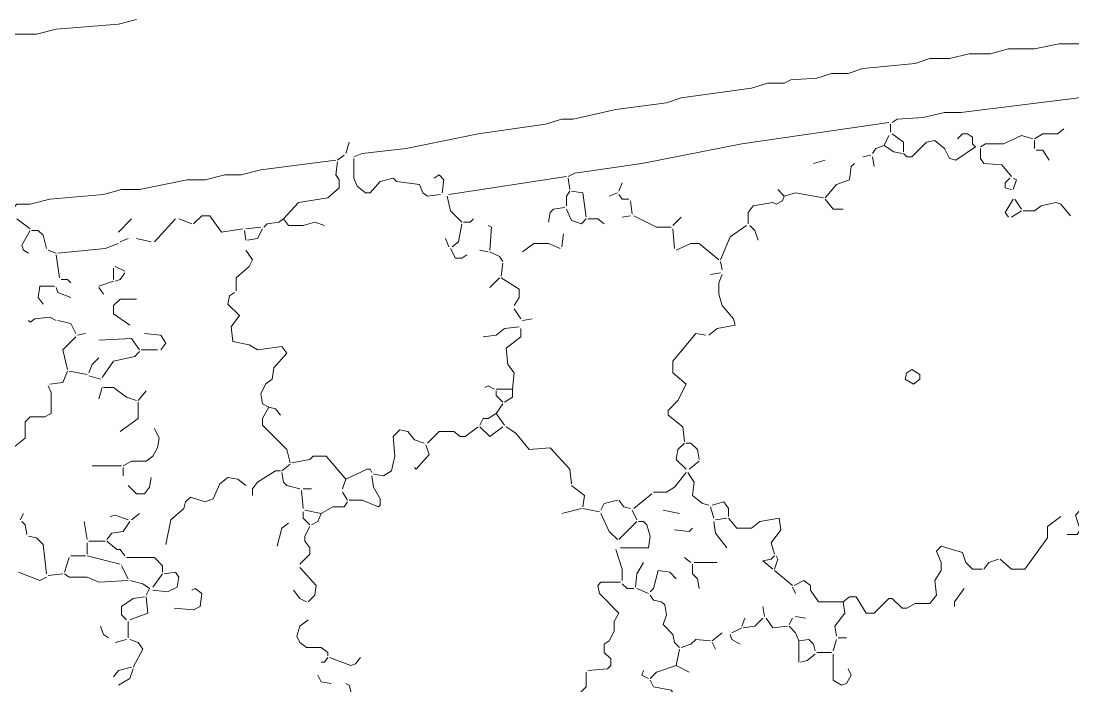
# Model space of a CAD drawing. Header units: millimetres. Extents: x 0 to 150953, y 0 to 85148.
# Drawn here: x 95980 to 115354, y 17762 to 30010 of the extents above; entities that cross this region are included whole.
import ezdxf

# ---------------------------------------------------------------- set-up
doc = ezdxf.new("R2010")
doc.units = ezdxf.units.MM
doc.layers.add('LINEWORK', color=7, linetype='CONTINUOUS', lineweight=0, plot=False)

msp = doc.modelspace()

# ---------------------------------------------------------------- linework, layer by layer
at = {"layer": 'LINEWORK'}
for points in [[(95874.523, 29768.707), (96266.221, 29768.707), (96627.784, 29859.098), (97772.73, 29949.489), (98104.171, 30039.88)], [(102111.49, 27508.937), (102262.148, 27569.199), (103075.666, 27659.59), (104401.394, 27930.763), (105636.732, 28111.544), (105938.038, 28201.935), (106148.954, 28201.935), (106932.337, 28382.717), (107866.379, 28503.236), (108137.552, 28593.627), (109433.146, 28774.408), (109734.452, 28864.799), (110035.759, 28864.799), (110156.272, 28925.062), (110638.36, 28955.19), (110909.533, 29045.581), (111210.839, 29045.581), (111482.012, 29135.972), (112446.177, 29226.362), (112717.349, 29316.753), (113078.913, 29316.753), (113440.476, 29407.144), (113832.173, 29407.144), (114163.602, 29497.535), (114645.69, 29497.535), (115097.644, 29587.926), (115700.246, 29587.926)], [(124257.24, 28292.326), (123955.945, 28382.717), (121214.086, 28684.018), (120069.139, 28744.28), (118261.323, 28744.28), (115459.208, 28593.627), (113289.828, 28322.454), (112988.522, 28322.454), (112596.825, 28232.063), (112114.748, 28201.935), (112024.357, 28141.673)], [(111964.089, 28141.673), (109252.364, 27749.981), (107414.425, 27388.418), (106179.076, 27207.636), (106058.563, 27147.374)], [(111994.223, 28111.544), (111994.223, 27960.891)], [(111964.089, 27900.634), (111873.698, 27719.853)], [(112024.357, 27930.763), (112235.261, 27780.109), (112235.261, 27599.328)], [(113229.56, 27840.372), (113319.951, 27930.763), (113410.342, 27930.763), (113500.733, 27870.5), (113500.733, 27749.981), (113561.001, 27689.719)], [(114615.556, 27840.372), (114404.641, 27900.634), (114073.212, 27749.981), (113741.782, 27749.981), (113651.391, 27689.719)], [(115188.035, 28021.153), (115067.511, 27930.763), (114796.338, 27930.763), (114645.69, 27840.372)], [(102021.099, 27780.109), (101960.842, 27569.199)], [(111873.698, 27719.853), (111723.05, 27659.59), (111662.793, 27569.199)], [(111873.698, 27719.853), (112054.48, 27599.328), (112205.138, 27569.199)], [(113561.001, 27689.719), (113199.437, 27448.68), (113078.913, 27478.808), (112988.522, 27659.59), (112807.74, 27810.243), (112657.092, 27780.109), (112385.92, 27508.937), (112295.529, 27508.937), (112235.261, 27569.199)], [(114645.69, 27810.243), (114645.69, 27659.59)], [(101930.708, 27539.071), (101810.194, 27448.68)], [(111632.659, 27539.071), (111482.012, 27508.937)], [(113651.391, 27659.59), (113651.391, 27478.808), (113711.648, 27388.418), (114043.078, 27358.289), (114223.859, 27147.374)], [(114675.813, 27629.462), (114796.338, 27629.462), (114916.863, 27448.68)], [(101780.06, 27448.68), (100394.064, 27267.898), (100032.501, 27177.508), (99731.206, 27177.508), (99369.642, 27087.117), (99038.202, 27087.117), (98164.428, 26906.335), (97832.998, 26906.335), (97501.558, 26815.944), (96507.259, 26725.554), (96145.696, 26635.163), (95904.657, 26635.163), (95844.4, 26574.9)], [(101810.194, 27418.546), (101780.06, 27177.508), (101840.317, 27087.117), (101840.317, 26936.464), (101629.413, 26755.682), (101087.068, 26665.291), (100815.895, 26363.99)], [(102111.49, 27478.808), (102111.49, 27117.245), (102171.758, 26966.592), (102322.405, 26846.073), (102412.796, 26846.073), (102593.578, 27056.983), (102834.616, 27117.245), (102894.884, 27056.983), (103316.704, 26996.726), (103376.961, 26846.073), (103467.352, 26785.81), (103708.401, 26815.944)], [(110789.008, 27448.68), (110578.104, 27388.418)], [(111331.353, 27388.418), (111271.096, 27328.155), (111240.962, 27087.117), (110999.924, 26996.726), (110789.008, 26755.682)], [(111662.793, 27508.937), (111692.916, 27328.155)], [(103587.877, 27117.245), (103678.268, 27177.508), (103768.658, 27087.117), (103738.524, 26846.073)], [(106028.429, 27147.374), (103859.049, 26815.944)], [(106058.563, 27117.245), (106088.686, 26906.335)], [(107052.862, 27026.854), (106992.594, 26876.201)], [(114193.736, 27117.245), (114103.345, 27026.854), (114103.345, 26936.464), (114223.859, 26906.335)], [(114253.993, 27117.245), (114314.25, 27087.117), (114253.993, 26906.335)], [(103828.915, 26785.81), (103889.183, 26514.638), (104100.088, 26303.728)], [(106088.686, 26876.201), (106028.429, 26785.81), (106028.429, 26605.029)], [(106118.82, 26876.201), (106329.735, 26846.073), (106389.992, 26394.119)], [(106962.471, 26846.073), (106811.812, 26785.81)], [(106992.594, 26815.944), (107052.862, 26725.554), (107173.375, 26725.554)], [(110035.759, 26785.81), (110005.625, 26695.42), (109885.1, 26635.163), (109824.843, 26665.291), (109463.28, 26605.029), (109372.889, 26484.509), (109372.889, 26273.599)], [(109915.234, 26906.335), (110035.759, 26785.81)], [(110035.759, 26785.81), (110246.663, 26846.073), (110758.885, 26755.682)], [(105998.295, 26574.9), (105787.39, 26544.772), (105727.122, 26484.509), (105696.999, 26303.728)], [(106028.429, 26544.772), (106118.82, 26333.856), (106299.601, 26273.599), (106389.992, 26363.99)], [(107203.509, 26695.42), (107233.643, 26454.381)], [(110789.008, 26725.554), (110939.667, 26544.772), (111120.449, 26544.772)], [(114253.993, 26725.554), (114103.345, 26484.509), (114163.602, 26394.119)], [(114284.127, 26725.554), (114404.641, 26544.772)], [(114434.775, 26514.638), (114645.69, 26514.638), (114766.204, 26605.029), (115037.377, 26665.291), (115127.767, 26635.163), (115308.549, 26424.247)], [(95904.657, 26363.99), (96145.696, 26183.209)], [(98013.78, 26363.99), (97772.73, 26122.946)], [(98827.297, 26363.99), (98435.6, 25942.165)], [(98887.554, 26363.99), (99128.593, 26273.599)], [(99158.727, 26273.599), (99309.374, 26424.247), (99460.033, 26424.247), (99670.938, 26122.946), (100062.635, 26183.209)], [(100815.895, 26363.99), (100725.505, 26303.728), (100514.589, 26273.599), (100454.332, 26213.337)], [(100815.895, 26363.99), (100906.286, 26243.465), (101177.459, 26243.465), (101388.363, 26303.728), (101569.145, 26243.465)], [(104311.003, 26363.99), (104250.746, 26303.728), (104130.222, 26303.728)], [(106420.126, 26363.99), (106600.908, 26363.99), (106721.421, 26273.599)], [(107203.509, 26424.247), (107052.862, 26394.119)], [(107263.766, 26424.247), (107685.597, 26213.337), (107956.77, 26213.337)], [(108137.552, 26394.119), (107986.893, 26243.465)], [(114404.641, 26514.638), (114223.859, 26394.119)], [(100394.064, 26213.337), (100122.892, 26183.209)], [(100424.198, 26183.209), (100333.807, 26002.427), (100153.026, 25972.293)], [(104100.088, 26273.599), (104039.831, 25942.165), (103919.306, 25851.774)], [(104582.176, 26243.465), (104642.433, 26213.337), (104612.31, 25791.511)], [(107986.893, 26183.209), (108017.027, 25821.645)], [(109342.755, 26243.465), (109041.46, 26032.555), (108860.678, 25610.73)], [(109403.023, 26243.465), (109493.414, 26153.075), (109553.671, 25972.293)], [(96145.696, 26153.075), (95995.048, 25881.902), (96025.182, 25791.511), (96115.573, 25731.255)], [(96175.83, 26153.075), (96296.354, 26153.075), (96386.745, 26062.684), (96447.002, 25821.645)], [(97953.512, 26002.427), (97802.864, 25942.165)], [(98104.171, 26002.427), (98375.343, 25942.165)], [(100092.769, 26153.075), (100122.892, 25972.293)], [(103798.792, 26002.427), (103859.049, 25851.774)], [(105968.172, 26092.818), (105938.038, 25851.774)], [(96477.136, 25791.511), (96627.784, 25731.255)], [(97772.73, 25912.036), (97531.692, 25821.645), (96657.918, 25731.255)], [(100122.892, 25791.511), (100243.416, 25610.73), (100183.16, 25490.211), (99942.11, 25279.3), (99942.11, 25038.256)], [(103889.183, 25821.645), (103979.574, 25640.864), (104100.088, 25640.864), (104190.479, 25701.121)], [(104431.528, 25791.511), (104582.176, 25761.383)], [(105907.904, 25821.645), (105696.999, 25912.036), (105425.827, 25912.036), (105214.911, 25761.383)], [(108047.161, 25791.511), (108318.333, 25912.036), (108468.981, 25912.036), (108830.544, 25610.73)], [(96627.784, 25701.121), (96688.041, 25279.3)], [(104612.31, 25761.383), (104793.091, 25670.992), (104853.348, 25580.601)], [(108860.678, 25580.601), (108890.801, 25429.948)], [(97682.34, 25460.082), (97682.34, 25249.166)], [(97712.474, 25490.211), (97893.255, 25399.82)], [(104853.348, 25550.473), (104823.214, 25309.429)], [(96718.175, 25249.166), (96838.699, 25249.166), (96898.956, 25188.91)], [(97682.34, 25219.038), (97411.167, 25128.647)], [(97893.255, 25369.691), (97802.864, 25249.166), (97712.474, 25219.038)], [(104793.091, 25279.3), (104612.31, 25098.519)], [(104823.214, 25279.3), (105154.655, 25068.385), (105154.655, 24917.737), (105064.264, 24767.084)], [(108890.801, 25339.557), (108830.544, 25188.91), (108830.544, 24977.994), (108890.801, 24767.084), (109101.717, 24526.04), (109131.851, 24405.521), (108800.41, 24345.258), (108649.763, 24224.739)], [(108860.678, 25369.691), (108679.896, 25339.557)], [(96597.65, 25128.647), (96326.477, 25128.647), (96296.354, 24917.737), (96386.745, 24797.212)], [(96627.784, 25098.519), (96657.918, 25008.128), (96898.956, 24917.737)], [(97411.167, 25098.519), (97501.558, 24977.994)], [(99911.987, 25008.128), (99821.596, 24947.866), (99791.462, 24797.212), (100002.378, 24586.302)], [(98104.171, 24887.603), (97802.864, 24887.603), (97682.34, 24767.084), (97682.34, 24616.431), (97983.646, 24405.521)], [(105064.264, 24706.822), (105184.777, 24526.04)], [(96115.573, 24495.912), (96145.696, 24465.783), (96236.087, 24526.04), (96507.259, 24556.174), (96627.784, 24495.912)], [(96657.918, 24495.912), (96898.956, 24435.649), (96989.347, 24254.867)], [(100002.378, 24586.302), (99851.719, 24375.392), (99881.853, 24104.22), (100183.16, 24043.957), (100333.807, 23953.567), (100785.761, 24013.829), (100876.152, 23893.304), (100635.114, 23622.132), (100604.98, 23411.222), (100484.455, 23320.831), (100394.064, 23140.049), (100424.198, 22959.268), (100544.723, 22899.005)], [(105395.693, 24526.04), (105214.911, 24495.912)], [(97170.129, 24254.867), (97019.481, 24224.739)], [(98254.819, 24254.867), (98556.125, 24224.739), (98646.516, 24074.086), (98556.125, 23953.567)], [(105154.655, 24375.392), (104883.482, 24345.258), (104732.823, 24224.739), (104491.785, 24194.611)], [(105184.777, 24345.258), (105184.777, 24194.611), (104913.605, 23983.695), (104943.739, 23682.394), (105064.264, 23531.741), (105034.13, 23230.44)], [(108589.506, 24224.739), (108408.724, 24254.867), (107986.893, 23742.657), (107986.893, 23531.741), (108227.942, 23320.831)], [(96989.347, 24194.611), (96748.309, 23953.567), (96838.699, 23592.003)], [(97411.167, 24134.348), (98013.78, 24164.477), (98164.428, 23953.567)], [(98164.428, 23923.438), (98074.037, 23833.047), (97682.34, 23742.657), (97471.435, 23441.35)], [(98194.562, 23953.567), (98495.857, 23953.567)], [(97411.167, 23802.913), (97290.653, 23682.394), (97230.386, 23531.741)], [(96838.699, 23561.875), (96748.309, 23350.959), (96507.259, 23320.831)], [(96868.822, 23561.875), (97200.263, 23501.613)], [(97230.386, 23471.484), (97441.301, 23411.222)], [(96477.136, 23290.702), (96537.393, 23170.178), (96537.393, 22778.486), (96416.868, 22718.224), (96145.696, 22718.224), (96055.305, 22627.833), (96055.305, 22326.532), (95874.523, 22175.879), (95754.01, 22145.75), (95603.351, 21964.969)], [(97471.435, 23260.569), (97411.167, 23049.658)], [(97501.558, 23260.569), (97682.34, 23260.569), (97923.389, 23079.787), (98104.171, 23019.53)], [(104521.919, 23260.569), (104582.176, 23290.702), (104702.7, 23230.44)], [(108227.942, 23320.831), (108077.284, 23019.53), (107896.502, 22838.748), (107896.502, 22748.358), (108167.674, 22537.442), (108197.808, 22266.27)], [(98284.952, 23200.312), (98134.294, 23019.53)], [(104732.823, 23230.44), (105034.13, 23230.44)], [(104732.823, 23200.312), (104732.823, 23109.921), (104853.348, 22989.396)], [(105034.13, 23230.44), (105034.13, 23079.787), (104883.482, 22989.396)], [(98134.294, 22989.396), (98134.294, 22688.095), (97802.864, 22447.051)], [(100544.723, 22899.005), (100424.198, 22688.095), (100424.198, 22567.576), (100876.152, 22115.622)], [(100544.723, 22899.005), (100665.237, 22868.877), (100755.627, 22748.358)], [(104853.348, 22959.268), (104732.823, 22778.486)], [(104732.823, 22778.486), (104582.176, 22688.095), (104491.785, 22688.095), (104431.528, 22567.576)], [(104732.823, 22778.486), (104883.482, 22567.576)], [(98435.6, 22507.314), (98525.991, 22326.532), (98495.857, 22145.75), (98405.466, 21995.097), (98284.952, 21904.706), (98013.78, 21904.706), (97863.121, 21814.315)], [(103407.095, 22236.141), (103226.313, 22296.403), (103105.789, 22447.051), (102955.141, 22477.185), (102834.616, 22356.66), (102864.75, 21995.097), (102804.493, 21723.925), (102653.835, 21633.534), (102473.053, 21663.668)], [(104401.394, 22537.442), (104160.356, 22356.66), (104069.965, 22356.66), (103949.44, 22447.051), (103678.268, 22447.051), (103467.352, 22236.141)], [(104431.528, 22537.442), (104612.31, 22356.66), (104853.348, 22537.442)], [(104913.605, 22537.442), (105094.387, 22416.923), (105335.436, 22115.622), (105727.122, 22145.75), (106088.686, 21754.059), (106118.82, 21482.886)], [(100876.152, 22115.622), (100936.409, 21874.578)], [(103437.229, 22206.013), (103497.486, 22025.231)], [(108197.808, 22236.141), (108077.284, 22115.622), (108047.161, 21934.84), (108227.942, 21754.059)], [(108227.942, 22236.141), (108318.333, 22236.141), (108438.847, 22115.622), (108468.981, 21934.84)], [(101358.24, 21995.097), (101297.972, 21934.84), (100966.543, 21874.578)], [(101358.24, 21995.097), (101599.279, 21995.097), (101960.842, 21573.277)], [(103497.486, 22025.231), (103256.447, 21754.059), (103226.313, 21784.187)], [(108468.981, 21904.706), (108288.199, 21754.059)], [(97290.653, 21814.315), (97832.998, 21814.315)], [(97863.121, 21784.187), (97863.121, 21633.534)], [(100755.627, 21723.925), (100665.237, 21723.925), (100333.807, 21513.015), (100243.416, 21392.495), (100243.416, 21271.971)], [(100936.409, 21844.449), (100785.761, 21723.925)], [(102442.93, 21693.796), (102412.796, 21754.059), (102352.539, 21754.059), (101960.842, 21573.277)], [(98375.343, 21603.405), (98345.209, 21422.624), (98254.819, 21302.104), (98104.171, 21302.104), (97953.512, 21452.752)], [(100122.892, 21452.752), (99972.244, 21573.277), (99791.462, 21603.405), (99640.815, 21482.886), (99520.29, 21211.714), (99369.642, 21151.451), (99098.47, 21241.842), (99008.079, 21151.451), (98977.945, 21030.932), (98736.907, 20820.016), (98646.516, 20368.062)], [(100785.761, 21693.796), (100815.895, 21513.015), (100876.152, 21452.752), (101117.191, 21392.495)], [(101960.842, 21573.277), (101900.585, 21392.495)], [(102442.93, 21633.534), (102473.053, 21422.624), (102593.578, 21211.714), (102593.578, 21091.189), (102563.444, 21061.06), (102262.148, 21181.58), (102021.099, 21181.58)], [(108227.942, 21693.796), (108017.027, 21422.624), (107866.379, 21332.233), (107625.33, 21332.233)], [(108258.065, 21693.796), (108378.59, 21513.015), (108348.456, 21271.971), (108529.238, 21121.323), (108649.763, 21091.189)], [(101147.325, 21362.361), (101177.459, 21030.932)], [(101177.459, 21392.495), (101328.106, 21392.495)], [(101900.585, 21332.233), (101990.976, 21181.58)], [(106118.82, 21452.752), (106359.858, 21271.971), (106329.735, 21061.06)], [(101990.976, 21151.451), (101930.708, 21061.06), (101719.804, 21061.06), (101508.888, 20940.541)], [(106962.471, 21181.58), (106721.421, 21121.323), (106661.165, 21000.798)], [(106992.594, 21181.58), (107082.985, 21061.06), (107203.509, 21030.932)], [(107595.207, 21302.104), (107263.766, 21030.932)], [(108710.019, 21091.189), (108920.935, 21151.451), (109011.326, 21030.932), (109011.326, 20880.279)], [(115549.599, 21211.714), (115489.331, 21000.798), (115398.94, 20910.407), (115489.331, 20639.235), (115429.074, 20548.844), (115248.292, 20548.844)], [(96025.182, 20940.541), (95964.914, 20820.016)], [(98164.428, 20940.541), (98013.78, 20820.016)], [(101177.459, 20970.67), (101177.459, 20850.15), (101297.972, 20729.626)], [(101207.582, 21000.798), (101508.888, 20940.541)], [(101508.888, 20940.541), (101448.631, 20789.888), (101328.106, 20729.626)], [(106299.601, 21030.932), (105938.038, 20940.541)], [(106329.735, 21030.932), (106631.031, 20970.67)], [(106661.165, 20940.541), (106811.812, 20609.106), (106962.471, 20458.453)], [(107233.643, 21000.798), (107324.034, 20820.016)], [(107806.111, 21000.798), (108107.418, 20940.541)], [(108679.896, 21061.06), (108740.153, 20850.15)], [(95995.048, 20789.888), (96055.305, 20729.626), (96085.439, 20548.844)], [(97139.995, 20789.888), (97200.263, 20458.453)], [(97983.646, 20789.888), (97863.121, 20609.106), (97652.217, 20578.978), (97561.826, 20458.453)], [(97622.083, 20880.279), (97712.474, 20910.407), (97953.512, 20820.016)], [(100906.286, 20759.76), (100785.761, 20669.369), (100695.371, 20337.934)], [(107324.034, 20789.888), (106992.594, 20458.453)], [(107354.157, 20789.888), (107444.548, 20789.888), (107504.816, 20729.626), (107565.073, 20518.716), (107534.939, 20307.805), (107022.728, 20307.805)], [(108740.153, 20789.888), (108770.287, 20578.978), (108981.192, 20307.805)], [(108981.192, 20850.15), (108770.287, 20820.016)], [(109011.326, 20850.15), (109161.973, 20669.369), (109433.146, 20669.369), (109583.805, 20789.888), (109945.368, 20850.15), (109975.491, 20639.235), (109794.709, 20398.196), (109854.977, 20187.281)], [(115127.767, 20880.279), (114886.729, 20699.497), (114886.729, 20488.587), (114464.909, 19916.108), (114223.859, 19916.108), (114012.955, 20096.89)], [(101297.972, 20699.497), (101207.582, 20518.716), (101207.582, 20428.325), (101297.972, 20307.805), (101297.972, 20187.281), (101117.191, 20006.499)], [(108348.456, 20669.369), (108288.199, 20609.106), (108017.027, 20639.235)], [(96115.573, 20518.716), (96266.221, 20488.587), (96386.745, 20368.062), (96447.002, 19825.717)], [(97200.263, 20398.196), (97200.263, 20187.281)], [(97230.386, 20428.325), (97531.692, 20428.325)], [(97561.826, 20428.325), (97742.608, 20277.672), (97802.864, 20277.672), (97893.255, 20157.152)], [(96898.956, 20157.152), (97170.129, 20157.152)], [(97200.263, 20157.152), (97802.864, 20006.499)], [(106932.337, 20277.672), (107052.862, 19916.108), (107052.862, 19705.198)], [(109854.977, 20157.152), (109794.709, 20096.89), (109644.061, 20066.761)], [(109885.1, 20157.152), (109915.234, 20096.89), (109854.977, 19916.108)], [(113681.514, 19916.108), (113500.733, 19916.108), (113380.219, 20036.633), (113319.951, 20217.415), (112928.265, 20337.934), (112837.874, 20247.543), (112928.265, 20036.633), (112928.265, 19885.98), (112807.74, 19705.198), (112837.874, 19434.026), (112717.349, 19283.373), (112446.177, 19283.373), (112295.529, 19192.982), (112205.138, 19192.982), (112024.357, 19373.763), (111964.089, 19373.763), (111692.916, 19102.591), (111542.269, 19102.591), (111361.487, 19403.897), (111240.962, 19403.897), (111120.449, 19313.506)], [(96868.822, 20127.024), (96778.431, 19855.851)], [(97832.998, 19976.371), (97953.512, 19735.327)], [(97923.389, 20127.024), (98435.6, 20127.024), (98586.248, 19976.371), (98586.248, 19855.851)], [(107444.548, 20036.633), (107324.034, 19825.717), (107293.9, 19584.679)], [(108197.808, 20127.024), (108318.333, 20036.633)], [(108348.456, 20006.499), (108348.456, 19825.717), (108438.847, 19735.327), (108468.981, 19554.545)], [(108378.59, 20036.633), (108800.41, 20036.633)], [(109644.061, 20066.761), (109824.843, 19916.108)], [(113982.821, 20096.89), (113802.039, 20036.633), (113711.648, 19916.108)], [(95934.791, 19855.851), (96326.477, 19705.198), (96447.002, 19765.461)], [(96748.309, 19825.717), (96477.136, 19795.589)], [(96778.431, 19825.717), (96868.822, 19765.461), (97200.263, 19765.461), (97411.167, 19675.07), (97953.512, 19705.198)], [(98616.382, 19825.717), (98827.297, 19855.851), (98887.554, 19765.461), (98857.42, 19584.679), (98676.639, 19494.288), (98405.466, 19524.417)], [(98586.248, 19825.717), (98405.466, 19584.679)], [(101117.191, 19946.242), (101418.497, 19614.807), (101388.363, 19434.026), (101267.849, 19313.506)], [(107715.72, 19885.98), (107625.33, 19554.545), (107565.073, 19494.288)], [(107715.72, 19885.98), (107926.636, 19855.851), (108047.161, 19735.327)], [(109854.977, 19885.98), (110186.406, 19614.807)], [(97983.646, 19705.198), (98224.685, 19644.936), (98345.209, 19554.545)], [(107022.728, 19675.07), (106661.165, 19675.07), (106600.908, 19614.807), (106631.031, 19464.154), (106992.594, 19102.591), (106902.203, 18951.943), (106902.203, 18771.162), (106811.812, 18590.38), (106721.421, 18530.118), (106721.421, 18379.464), (106841.946, 18258.945), (106841.946, 18138.426), (106781.689, 18078.163), (106420.126, 18048.035)], [(107052.862, 19644.936), (107143.253, 19554.545), (107263.766, 19554.545)], [(110186.406, 19584.679), (110246.663, 19464.154)], [(110216.54, 19614.807), (110397.322, 19705.198), (110517.836, 19614.807), (110517.836, 19524.417), (110668.494, 19313.506), (111120.449, 19313.506)], [(98254.819, 19403.897), (98043.903, 19373.763), (97832.998, 19223.116), (97832.998, 19072.462), (97923.389, 18982.072)], [(98284.952, 19403.897), (98315.075, 19102.591), (97983.646, 18982.072)], [(98345.209, 19554.545), (98284.952, 19434.026)], [(99128.593, 19524.417), (99188.861, 19554.545), (99309.374, 19464.154), (99279.251, 19223.116), (99158.727, 19162.853), (98797.163, 19192.982)], [(100996.677, 19524.417), (101117.191, 19373.763), (101237.715, 19313.506)], [(107324.034, 19554.545), (107534.939, 19464.154)], [(107565.073, 19434.026), (107625.33, 19343.635), (107775.988, 19313.506), (107836.245, 19253.244), (107866.379, 19072.462), (107806.111, 18891.681), (107986.893, 18710.899), (108017.027, 18560.246), (108107.418, 18469.855)], [(113350.085, 19554.545), (113169.303, 19313.506), (113169.303, 19223.116)], [(109644.061, 19223.116), (109674.195, 19042.334)], [(111120.449, 19313.506), (111150.571, 19102.591), (110969.79, 18861.552), (110999.924, 18680.771)], [(109312.632, 19012.2), (109252.364, 18861.552)], [(109644.061, 19012.2), (109493.414, 18861.552), (109282.498, 18831.418)], [(109704.318, 19012.2), (109824.843, 18831.418), (110096.016, 18861.552)], [(110186.406, 19012.2), (110126.15, 18891.681)], [(110246.663, 19042.334), (110427.445, 19012.2)], [(97441.301, 18861.552), (97501.558, 18710.899), (97591.949, 18650.637)], [(97953.512, 18951.943), (97953.512, 18650.637)], [(101267.849, 18982.072), (101117.191, 18861.552), (101056.934, 18680.771), (101117.191, 18560.246), (101237.715, 18469.855), (101508.888, 18469.855), (101629.413, 18379.464), (101629.413, 18319.207)], [(109252.364, 18831.418), (109071.583, 18741.028)], [(110126.15, 18861.552), (110246.663, 18741.028), (110306.931, 18590.38)], [(97923.389, 18620.508), (97712.474, 18560.246)], [(97983.646, 18620.508), (98134.294, 18560.246), (98224.685, 18439.727), (98043.903, 18108.292)], [(108679.896, 18590.38), (108408.724, 18620.508), (108318.333, 18530.118), (108137.552, 18469.855)], [(108890.801, 18741.028), (108710.019, 18590.38)], [(109041.46, 18710.899), (109071.583, 18620.508), (109222.241, 18530.118)], [(110306.931, 18590.38), (110487.713, 18620.508), (110578.104, 18530.118), (110608.227, 18409.598)], [(110999.924, 18620.508), (110939.667, 18409.598)], [(111030.058, 18650.637), (111180.705, 18650.637)], [(108107.418, 18439.727), (108047.161, 18138.426)], [(108710.019, 18560.246), (108770.287, 18439.727)], [(110306.931, 18590.38), (110306.931, 18198.683)], [(101629.413, 18289.074), (101569.145, 18198.683), (101508.888, 18198.683)], [(101659.536, 18289.074), (102051.233, 18138.426), (102141.624, 18168.554), (102232.014, 18289.074)], [(110608.227, 18349.336), (110457.579, 18228.817), (110337.054, 18198.683)], [(110638.36, 18379.464), (110909.533, 18379.464)], [(110939.667, 18349.336), (110939.667, 17867.253), (111090.315, 17776.863), (111180.705, 17806.991), (111271.096, 17957.644), (111210.839, 18078.163)], [(98013.78, 18108.292), (97772.73, 18048.035), (97682.34, 17927.51)], [(98043.903, 18078.163), (97983.646, 17897.382), (97772.73, 17776.863)], [(106389.992, 18017.901), (106389.992, 17746.729), (106088.686, 17445.428), (106088.686, 17355.037), (105938.038, 17174.255), (105546.341, 17174.255), (105455.95, 17113.993), (105335.436, 17113.993), (105184.777, 16842.82), (105034.13, 16752.43), (104913.605, 16782.564)], [(107444.548, 18048.035), (107414.425, 17957.644), (107534.939, 17897.382)], [(108047.161, 18138.426), (107685.597, 18017.901), (107565.073, 17897.382)], [(108047.161, 18138.426), (108288.199, 18017.901)], [(101448.631, 17957.644), (101508.888, 17837.119), (101689.67, 17806.991)], [(107565.073, 17867.253), (107625.33, 17746.729), (107956.77, 17686.472), (108017.027, 17596.081), (108017.027, 17445.428)], [(101960.842, 17806.991), (102021.099, 17776.863), (102141.624, 17324.909), (102292.271, 17174.255), (102683.969, 17234.518), (102834.616, 16963.345), (103015.398, 16812.692), (103226.313, 16842.82), (103316.704, 16933.211), (103437.229, 16963.345), (103557.743, 16692.173), (103708.401, 16601.782), (103859.049, 16662.039), (104009.697, 16903.083), (104280.869, 16933.211)]]:
    msp.add_lwpolyline(points, dxfattribs=at)
msp.add_lwpolyline([(112385.92, 23592.003), (112536.568, 23501.613), (112536.568, 23411.222), (112416.043, 23320.831), (112265.395, 23411.222), (112295.529, 23531.741)], close=True, dxfattribs=at)

doc.saveas('drawing.dxf')
